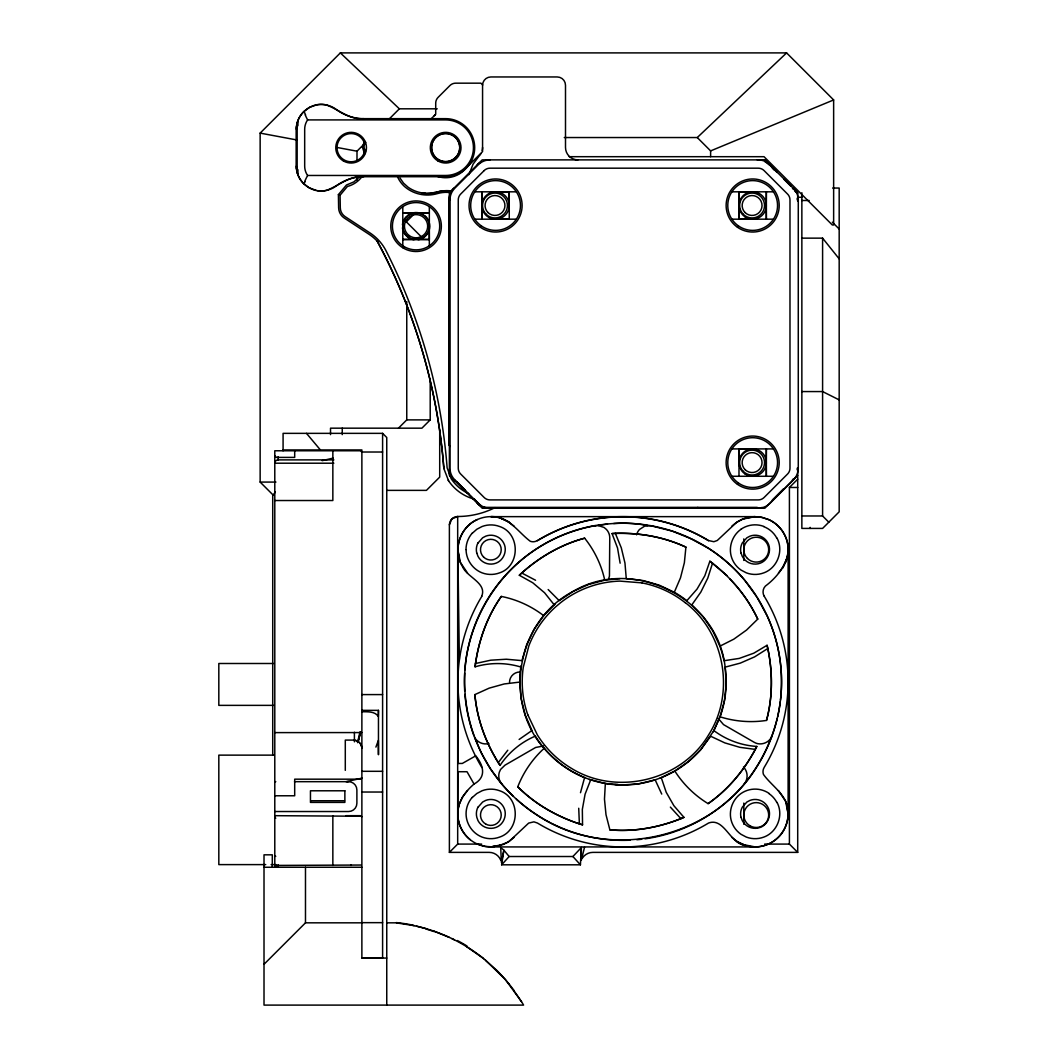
<?xml version="1.0" encoding="UTF-8"?>
<svg xmlns="http://www.w3.org/2000/svg" width="1058" height="1058" viewBox="0 0 1058 1058"><rect width="100%" height="100%" fill="white"/><g stroke="black" fill="none" stroke-linecap="round" stroke-linejoin="round"><path stroke-width="1.5" d="M481.972 207.024L481.893 219.178L481.893 191.815L481.972 203.969M509.176 203.969L509.255 191.815L497.101 191.895M751.14 219.099L738.987 219.178L739.066 207.024M766.27 203.969L766.349 191.815L766.349 219.178L766.27 207.024M766.27 461.063L766.349 448.909L766.349 476.272L766.27 464.118M361.876 710.354L378.46 710.354L378.328 716.517C375.035 711.148 367.338 711.849 361.876 711.743L361.876 449.941L283.081 449.941M363.74 176.712A45.6 45.6 0 0 0 336.259 185.93A24.876 24.876 0 0 1 324.608 190.731C310.258 193.125 295.936 180.627 296.372 166.08L296.372 129.301C295.936 114.753 310.258 102.242 324.608 104.649A24.876 24.876 0 0 1 336.259 109.45A45.626 45.626 0 0 0 363.74 118.655L445.656 118.655A29.029 29.029 0 0 1 474.685 147.684A29.029 29.029 0 0 1 445.656 176.712L363.74 176.712C349.378 175.377 338.692 186.023 326.221 190.453A17.827 12.603 0 0 1 317.4 190.652M580.419 864.809L581.345 847.577L572.907 856.517L509.149 856.517L501.637 864.809L580.419 864.809L572.907 856.517M454.49 479.724L454.834 480.887L454.464 479.935M589.491 779.429L605.348 783.489L604.475 799.121L605.996 814.686L609.884 829.856C635.17 832.117 660.655 827.224 683.944 817.345L673.853 805.667L666.209 792.27L661.263 777.656A103.327 103.327 0 0 0 700.951 749.421L713.912 730.615L720.498 715.618A103.486 103.486 0 0 0 725.14 667.135C717.747 597.836 632.393 555.728 572.828 591.581C516.754 620.676 502.246 702.776 544.923 749.342M481.747 596.183C487.103 582.998 466.988 577.258 462.597 566.771C452.44 550.517 459.727 527.149 477.303 519.544M764.207 596.209A165.061 165.061 0 0 1 764.193 767.394L763.426 769.06A8.385 8.385 0 0 0 763.479 774.469C772.023 786.53 787.879 795.219 788.051 811.922C788.779 825.333 780.87 838.439 768.65 844.033A32.943 32.943 0 0 1 745.255 845.448C729.941 843.808 724.28 817.318 708.582 823.018A165.061 165.061 0 0 1 537.398 823.018L533.92 821.854L528.669 823.098L509.202 841.375L503.489 844.429L490.859 846.929A33.115 33.115 0 0 1 457.744 813.827L457.836 771.718L467.028 771.718L474.024 784.044C465.229 791.609 457.611 801.779 457.836 813.906M731.739 526.315C738.034 520.324 746.406 516.82 755.095 516.648L742.465 519.147L736.738 522.216L717.284 540.479L713.859 541.709L708.582 540.559A165.074 165.074 0 0 0 537.371 540.572L535.705 541.339A8.385 8.385 0 0 1 530.296 541.286C518.05 532.174 508.395 515.682 490.859 516.648L755.095 516.648L762.448 517.468L769.43 519.914A33.076 33.076 0 0 1 784.851 535.335C794.77 554.67 780.659 574.692 765.41 586.066C762.805 588.684 762.263 593.009 764.207 596.183M620.133 563.2L617.528 547.978L612.04 533.563C637.3 532.24 662.943 536.366 685.915 547.145L684.367 562.724L680.479 577.866L674.316 592.242A103.208 103.208 0 0 1 686.563 600.481M520.814 667.016A79.813 79.813 0 0 0 475.095 666.818L475.465 663.538C478.983 639.601 487.341 616.285 501.307 596.421A101.925 101.925 0 0 1 543.706 615.677L555.159 603.973M500.685 860.048A12.445 12.445 0 0 0 489.193 852.378L449.386 852.378L449.386 524.794L451.819 518.923L457.678 516.489A82.934 82.934 0 0 0 495.065 507.602M501.637 864.809L503.859 850.156L500.712 847.577L501.399 862.389L503.859 850.156L509.149 856.517M475.095 666.818C478.203 641.717 486.68 617.184 501.307 596.421M713.317 731.726L720.062 716.808A102.652 102.652 0 0 0 766.508 720.419C772.816 696.957 772.71 672.2 767.83 648.488L767.063 645.287L753.799 653.183L739.278 658.407L724.016 660.734M357.525 742.557L359.984 731.871M584.532 847.26L581.371 860.048L581.345 847.577M766.508 720.405C773.107 695.9 772.763 669.939 767.063 645.287M357.895 742.557L360.685 731.871M358.146 741.565L360.633 732.057M580.485 792.707L584.585 777.604C564.522 769.206 547.052 754.883 535.52 736.394M720.062 716.808L724.465 700.608L726.172 683.891L725.14 667.135L740.269 663.128L754.619 656.873L767.83 648.488M676.644 831.006A158.594 158.594 0 0 0 744.316 783.925C760.014 764.775 771.375 742.253 777.286 718.21M686.84 600.706L697.024 589.108L704.813 575.79L709.878 561.216L712.537 563.173L707.789 578.078L700.832 592.096L691.826 604.885L703.385 617.065L712.801 630.965L719.863 646.2A103.631 103.631 0 0 1 723.937 660.377M468.959 174.61L473.111 164.069L478.917 156.24A12.445 12.445 0 0 0 480.901 153.661M785.618 562.314L786.623 559.51A33.208 33.208 0 0 0 785.221 536.115A33.155 33.155 0 0 0 768.65 519.544L761.046 517.19L753.084 516.714M661.263 777.656L655.166 779.852A103.01 103.01 0 0 1 590.695 779.825L585.087 794.201L582.336 809.396L582.548 824.83L579.374 823.891C556.429 816.247 534.912 803.987 517.772 786.795A102.216 102.216 0 0 1 544.103 748.376M783.356 566.771L786.623 559.51L782.55 568.027L783.356 566.771L778.45 573.026M361.796 778L360.209 779.177L294.693 779.177L294.693 795.775L274.789 795.775M713.912 730.615A79.866 79.866 0 0 0 756.801 746.432L755.346 749.408C743.84 770.687 728.023 789.744 708.106 803.63A102.771 102.771 0 0 1 674.832 771.031L660.073 778.119M772.036 735.786C769.629 742.822 760.583 746.128 754.209 742.306L723.54 724.611L718.223 718.435M305.22 114.952A177.294 125.452 -0.2 0 0 306.172 117.028L307.587 119.911A16.584 16.584 0 0 0 304.678 129.301L304.678 166.08A16.584 16.584 0 0 0 307.587 175.469L306.146 178.339A177.294 125.492 0.2 0 0 304.691 181.5M756.801 746.432C745.321 768.968 728.936 789.123 708.106 803.63M361.73 778.212L346.111 781.677M744.263 783.885C748.35 779.085 747.993 771.427 743.443 767.05M478.057 542.952L482.646 537.781L485.728 536.168A14.27 14.27 0 0 1 495.977 536.168A14.309 14.309 0 0 1 503.648 542.952C507.655 550.305 503.846 560.317 495.977 563.187A14.521 14.521 0 0 1 478.018 556.376L476.827 553.136M478.057 807.188L482.646 802.017L485.728 800.403A14.27 14.27 0 0 1 495.977 800.403A14.309 14.309 0 0 1 503.648 807.188C507.655 814.554 503.846 824.566 495.977 827.422A14.534 14.534 0 0 1 478.004 820.624L476.827 817.371A14.534 14.534 0 0 1 477.965 807.148M543.706 615.69L534.025 629.404L526.712 644.534L521.938 660.628L506.359 659.227L490.753 660.192L475.465 663.538M535.229 736.156A80.011 80.011 0 0 0 500.064 765.384L498.239 762.62L507.787 750.228M467.504 790.551L462.597 796.833L459.331 804.093A32.904 32.904 0 0 0 460.733 827.462M364.613 141.031L362.418 147.049L364.6 153.965M376.767 240.682L378.46 242.533L377.217 241.158A45.6 45.6 0 0 0 369.057 234.307L344.234 218.014A12.445 12.445 0 0 1 338.626 207.831L338.401 194.619L346.469 185.005L353.848 181.91L359.865 176.646M468.707 493.65A41.831 41.831 0 0 1 451.158 478.692L447.124 467.821A574.454 574.454 0 0 0 385.403 249.582A47.266 47.266 0 0 0 369.956 232.919L345.146 216.626A10.778 10.778 0 0 1 340.292 207.804L340.068 195.214L347.394 186.472A26.543 26.543 0 0 0 362.153 176.408M375.894 747.107L378.38 740.375L378.46 754.724L378.46 710.354M474.024 784.044C486.786 777.127 483.493 765.397 475.756 755.822L462.306 763.453L457.836 763.453L457.836 549.671C457.982 539.725 462.597 530.177 470.255 523.842A33.115 33.115 0 0 1 500.659 518.129L503.489 519.147M273.427 495.342L260.149 482.078L260.149 133.11L340.359 52.9L786.597 52.9L833.638 99.941L833.638 224.984L832.315 224.984L764.021 156.69L569.217 156.69M356.996 160.776L356.996 151.188L363.873 144.311M389.066 119.118L399.369 108.815L437.245 108.815M431.28 118.694L435.711 114.277L435.711 103.195A8.292 8.292 0 0 1 438.131 97.336L449.862 85.605A8.292 8.292 0 0 1 455.734 83.172L480.901 83.172L482.567 84.825L482.567 151.585L466.353 167.799A26.543 26.543 0 0 1 436.266 176.012M434.309 115.666L435.023 114.952M405.809 222.339L413.876 214.258M398.469 428.173L406.761 419.881L406.761 301.583M430.209 378.804L430.209 419.881L421.917 428.173L330.519 428.173L330.519 434.626M264.011 964.288L305.484 922.827L361.876 922.827M772.327 499.998L783.502 488.822M797.706 475.386L764.881 508.197L482.21 508.197L449.386 475.386L449.386 192.701L482.21 159.877L764.881 159.877L797.706 192.701L797.706 201.284M582.522 857.906A12.445 12.445 0 0 1 592.864 852.378L797.706 852.378L789.413 844.086L789.413 487.474L797.706 479.181M449.386 852.378L457.678 844.086L457.678 516.489A8.292 8.292 0 0 0 449.386 524.794M729.967 579.017C741.38 590.748 750.757 604.303 757.753 619.102L746.551 630.052L733.829 639.151L719.863 646.2M554.207 604.819L544.566 592.758L532.782 582.786L519.319 575.261L521.713 572.986C539.792 556.918 561.176 544.447 584.638 538.191A102.097 102.097 0 0 1 604.753 580.207L619.922 578.673M564.284 137.54L697.275 137.54L786.597 52.9M741.01 529.278C732.758 535.07 728.684 545.809 731.052 555.609A24.678 24.678 0 0 0 741.01 570.05L746.313 572.841A24.81 24.81 0 0 0 763.876 572.841C777.379 567.934 783.885 550.782 777.022 538.152M472.318 533.245L476.788 529.278L482.064 526.514A24.863 24.863 0 0 1 499.654 526.514C520.43 533.404 520.417 565.951 499.654 572.841A24.863 24.863 0 0 1 482.064 572.841C472.661 569.191 466.155 559.748 466.075 549.671M472.318 797.494L476.788 793.526L482.064 790.749A24.863 24.863 0 0 1 499.654 790.749C520.43 797.639 520.417 830.186 499.654 837.076A24.85 24.85 0 0 1 482.064 837.076C472.661 833.426 466.155 823.997 466.075 813.906A24.85 24.85 0 0 1 472.225 797.375M519.319 575.261C537.821 558.029 560.105 544.698 584.638 538.191M514.214 837.262L507.946 842.168L497.286 846.307M519.134 739.449L531.976 730.509L525.271 715.115L521.171 698.835L519.756 682.093A103.419 103.419 0 0 1 521.012 665.773M674.832 771.031L688.639 761.429L700.674 749.738L710.659 736.236L724.823 742.888L739.833 747.318L755.346 749.408M361.294 865.034L274.789 865.431M275.278 492.102L272.726 495.554L272.726 755.134M500.064 765.384C486.283 744.171 477.079 719.89 474.883 694.603L489.153 688.15L504.23 683.957L519.756 682.093M683.944 817.345L680.929 818.667C658.433 827.568 634.073 832.011 609.884 829.856M697.275 137.54L710.619 150.897L833.638 99.941M604.753 580.207L588.513 584.505L573.198 591.369L559.193 600.64L548.163 589.544M422.909 193.429C432.391 194.54 441.265 189.303 450.721 190.956L443.765 190.757L448.407 190.731M436.928 192.001L442.244 191.405M748.641 517.269L745.268 518.142L755.095 516.648M322.174 460.666L333.111 458.114M756.563 596.58L744.501 579.969A158.211 158.211 0 0 0 692.646 539.395L672.187 531.076L650.749 525.707L644.653 526.143L639.508 529.463A12.339 12.339 0 0 0 636.572 534.845M490.859 846.929L500.672 845.448L490.859 846.929L755.095 846.929C765.04 846.784 774.601 842.181 780.923 834.511A33.115 33.115 0 0 0 788.117 813.906L788.117 549.671M488.915 743.496C483.89 744.898 478.282 742.822 475.32 738.537M612.04 533.563L615.333 533.351C639.521 532.65 663.921 536.869 685.915 547.145M595.204 525.707L598.286 525.535A131.655 131.655 0 0 1 607.504 524.107M432.405 193.006L437.099 192.926M422.182 193.363L432.563 193.376M417.447 213.015L429.336 212.949L402.794 212.949L414.67 213.015M414.67 239.412L402.794 239.492L429.336 239.492L429.257 227.602M307.587 119.911L445.656 119.911A27.786 27.786 0 0 1 473.442 147.684A27.786 27.786 0 0 1 445.656 175.469L307.587 175.469M832.686 188.046L839.179 188.046L839.179 511.821L822.595 528.418L801.858 528.418L801.858 192.715M474.791 191.815L516.357 191.815M731.885 191.815L773.451 191.815M797.692 197.277L801.845 197.277M801.858 200.491L809.172 200.491M474.791 219.178L516.357 219.178M731.885 219.178L773.451 219.178M801.858 238.143L822.595 238.143L839.179 258.853M801.858 391.566L822.595 391.566L839.179 399.884M406.761 419.881L430.209 419.881M386.752 1005.1L386.752 437.496L382.599 433.357L283.081 433.357L283.081 450.801M731.885 448.909L773.451 448.909M382.599 452.017L361.876 452.017L360.209 450.774L274.789 450.774L274.789 866.264L278.109 866.264L278.109 864.743M333.852 459.886L278.109 459.886A3.319 3.319 0 0 0 274.789 463.206L333.839 463.206M731.885 476.272L773.451 476.272M260.149 482.078L275.94 482.078M789.413 487.474L797.706 487.474M387.36 490.37L426.427 490.37L439.705 477.105L439.705 429.998M274.789 500.527L332.847 500.527L332.847 450.774M482.554 507.377L757.25 507.377M801.858 515.973L822.595 515.973L828.811 522.189M273.559 663.498L218.821 663.498L218.821 705.369L273.559 705.369M361.876 694.59L382.599 694.59M274.789 732.612L361.823 732.572M353.584 740.084L345.292 740.084L345.292 770.356M273.559 755.134L218.821 755.134L218.821 864.611L265.717 864.611M361.876 771.308L382.599 771.308M274.789 781.677L275.768 781.677M294.508 781.677L348.598 781.677A8.292 8.292 0 0 1 356.89 789.969L356.89 803.234A8.292 8.292 0 0 1 348.598 811.526L274.789 811.526M361.876 792.032L382.599 792.032M311.277 800.747L344.458 800.747M274.789 815.678L361.466 816.247M274.789 818.165L275.768 818.165M457.678 844.086L481.628 844.086M764.643 844.086L789.413 844.086M274.789 856.306L275.768 856.306M271.113 864.611L276.019 864.611M264.011 867.256L361.876 867.256M361.876 922.655L382.599 922.655M386.752 922.827L396.128 922.827L414.181 925.657M361.876 957.9L382.599 957.9L382.599 433.357M386.752 958.072L361.876 958.072L361.876 712.166M434.679 192.582L437.933 192.582M347.09 781.664L348.598 781.677M346.111 815.678L360.381 815.678L361.796 816.855M738.987 219.178L738.987 191.815L751.14 191.895M497.101 219.099L509.255 219.178L509.255 191.815M417.447 239.412L429.336 239.492M738.987 476.272L738.987 448.909L751.14 448.989M363.74 118.655C349.378 120.004 338.692 109.358 326.221 104.914A17.88 12.603 0 0 0 316.316 104.954L309.544 107.347L303.765 111.606A24.876 24.876 0 0 0 296.385 129.301M614.843 784.481L617.898 784.56M439.176 191.432L442.389 191.524M543.614 745.956L535.626 747.477L504.957 765.185L500.579 769.457L499.31 772.261A12.471 12.471 0 0 0 499.998 781.307L501.677 783.885A158.594 158.594 0 0 0 512.839 795.841M492.843 846.889L484.908 846.4L477.303 844.033M450.219 446.423L448.976 445.18L448.976 199.922A16.584 16.584 0 0 1 450.232 193.574M605.348 783.489L622.078 784.996L638.82 783.793L655.166 779.852L661.726 794.069M425.461 193.31L423.16 193.085A33.578 33.578 0 0 1 408.163 187.279L403.521 183.127L399.964 178.008M755.095 846.929L742.465 844.429M642.074 582.879L619.856 581.106A100.563 100.563 0 0 0 560.714 602.597L555.86 606.657A100.999 100.999 0 0 0 528.868 645.803L523.26 667.386A100.484 100.484 0 0 0 527.757 714.705M260.149 133.11L297.272 140.04M337.634 147.578L356.996 151.188M598.286 525.535L604.092 527.479L606.446 529.463A12.339 12.339 0 0 1 609.765 537.887L609.448 576.041A12.18 12.18 0 0 1 608.562 578.647M412.646 925.34C438.488 930.604 463.047 942.083 483.612 958.614M316.302 190.466L309.055 187.755L303.765 183.761M416.455 926.16L426.109 928.673M355.078 740.216L358.556 741.737A8.292 8.292 0 0 1 361.876 748.376M355.62 740.335L358.556 741.737M338.401 194.619L340.068 195.214M433.754 931.106L449.319 937.388M584.585 777.604L590.695 779.825M582.548 824.83C558.36 817.424 535.692 804.781 517.772 786.795M674.316 592.242L659.108 585.114L642.96 580.538L626.27 578.633L624.961 563.041L621.297 547.832L615.333 533.351M736.738 841.375L745.268 845.448L737.995 842.168L731.739 837.262M509.202 522.216L500.672 518.142L507.946 521.409L514.214 526.315M451.885 938.591L454.411 939.848M521.713 572.986L535.573 580.26M466.578 946.619L482.739 957.913L496.784 970.358A332.371 221.32 -20.5 0 1 508.607 983.543M685.306 602.65C724.915 632.869 735.482 693.003 708.569 734.926C681.352 780.844 616.364 796.37 571.201 768.214A100.999 100.999 0 0 1 537.332 734.847L527.757 714.705M485.609 960.241L505.354 979.536L521.462 1001.542M709.878 561.216L726.833 575.459M712.537 563.173C731.488 578.197 747.503 597.096 757.753 619.102M340.359 52.9L399.369 108.815M832.329 222.18L839.179 229.017M764.537 159.877L777.114 172.467M783.978 179.331L790.842 186.195M793.13 188.483L797.706 193.059M772.327 168.09L774.562 170.325M794.571 190.744L796.886 193.045M404.751 220.262L422.116 237.614M456.54 481.416L465.52 490.409M474.5 499.389L481.403 506.213M274.789 455.747L276.455 457.4L294.693 457.4L294.693 450.774M670.375 807.109L680.929 818.667M306.489 433.357L320.402 449.941M467.504 573.026L460.336 562.314L457.836 549.671L459.357 659.359M778.45 790.551L785.618 801.276L788.117 813.906L788.051 811.922M508.686 983.504L514.043 990.447M501.677 783.885L490.555 768.981L481.258 752.873L474.513 737.214M360.209 743.404L361.73 746.869M443.686 466.512C438.925 406.748 424.655 347.751 401.604 292.392A571.056 571.056 0 0 0 377.217 241.158A571.148 571.148 0 0 1 443.844 468.549L448.605 480.861M521.356 1001.357L523.591 1005.1L264.011 1005.1L264.011 854.824L272.303 854.824L272.303 867.256M498.239 762.62C485.543 742.028 476.999 718.792 474.883 694.603M777.022 802.4C783.885 815.017 777.379 832.183 763.876 837.076A24.81 24.81 0 0 1 746.313 837.076L741.01 834.299A24.678 24.678 0 0 1 731.052 819.844C728.684 810.044 732.758 799.319 741.01 793.526A24.81 24.81 0 0 1 769.166 793.447M741.063 553.136L742.293 556.389A14.521 14.521 0 0 0 760.226 563.187C768.095 560.317 771.904 550.305 767.883 542.952A14.309 14.309 0 0 0 760.226 536.168A14.27 14.27 0 0 0 749.977 536.168L746.882 537.781L742.293 542.952A14.521 14.521 0 0 0 740.984 553.043M741.063 817.371L742.293 820.624A14.534 14.534 0 0 0 760.226 827.422C768.095 824.566 771.904 814.554 767.883 807.188A14.309 14.309 0 0 0 760.226 800.403A14.27 14.27 0 0 0 749.977 800.403L746.882 802.017L742.293 807.188A14.534 14.534 0 0 0 740.984 817.279M787.496 807.479L786.623 804.093L788.117 813.906M458.458 556.124L459.331 559.51L457.836 549.671L457.876 551.681M443.686 466.38L443.844 468.549M578.726 808.259L579.374 823.891M738.987 191.815L739.066 203.969M738.987 448.909L739.066 461.063M822.595 238.143L822.595 515.973M810.15 527.373L810.15 528.418M797.706 467.662L797.706 852.378M743.8 538.892L743.8 560.436M743.8 803.088L743.8 824.288M710.619 150.897L710.619 156.69M697.777 507.377L697.777 508.197M429.336 206.654L429.336 245.773M402.794 206.654L402.794 245.773M356.996 176.765L356.996 179.966M354.404 732.268L354.404 741.843M351.097 864.743L351.097 865.431M342.25 428.173L342.25 434.626M332.847 815.678L332.847 865.431M305.484 867.256L305.484 922.827M297.814 120.969L297.814 125.836M297.814 169.544L297.814 174.398M297.377 122.318L297.377 125.598M297.377 169.783L297.377 173.062M296.743 125.069L296.743 170.298M296.544 126.471L296.544 168.896M278.109 456.699L278.109 460.309M457.321 940.522A78.676 37.215 25.7 0 1 467.028 946.037M513.765 990.605A361.373 243.168 -24.5 0 1 521.184 1001.45M396.234 922.576A187.65 135.279 -29.6 0 1 412.765 925.128M426.348 929.122A68.598 23.342 24.8 0 1 433.886 931.543M474.685 499.257A45.15 45.15 0 0 1 448.182 480.213M365.486 151.373A26.543 26.543 0 0 0 364.693 149.509A6.639 6.639 0 0 1 365.764 142.235M450.496 192.596A31.515 31.515 0 0 0 437.39 193.601A35.245 35.245 0 0 1 407.211 188.641A28.196 28.196 0 0 1 397.213 175.998M429.416 223.212A13.688 13.688 0 0 1 428.516 231.9M427.829 233.21A13.688 13.688 0 0 1 422.526 238.275M421.19 238.91A13.688 13.688 0 0 1 418.346 239.703M413.916 239.73A13.688 13.688 0 0 1 411.059 238.949M409.711 238.341A13.688 13.688 0 0 1 403.667 232.019M403.111 230.644A13.688 13.688 0 0 1 402.463 227.761M402.45 224.799A13.688 13.688 0 0 1 406.087 216.85M407.158 215.832A13.688 13.688 0 0 1 412.342 213.055M413.784 212.724A13.688 13.688 0 0 1 423.689 214.853M424.866 215.739A13.688 13.688 0 0 1 429.006 221.783M303.765 183.761A24.876 24.876 0 0 1 296.385 166.08M305.577 114.872A208.571 147.062 0.7 0 1 304.109 111.54M364.56 151.942A14.098 14.098 0 0 1 342.858 159.11A14.098 14.098 0 0 1 342.858 136.257A14.098 14.098 0 0 1 364.56 143.438M304.109 183.841A208.571 147.062 -0.7 0 1 305.088 181.579M482.567 85.248A8.292 8.292 0 0 1 490.859 76.956L557.209 76.956A8.292 8.292 0 0 1 565.501 85.248L565.501 147.446A12.445 12.445 0 0 0 577.933 159.877M509.52 682.357A10.368 10.368 0 0 1 519.888 671.989M482.567 147.446A12.445 12.445 0 0 1 482.144 150.659M489.999 159.89A16.584 16.584 0 0 0 478.269 164.744L454.821 188.205A16.584 16.584 0 0 0 449.954 199.922L449.954 468.165A16.584 16.584 0 0 0 454.821 479.882L478.269 503.344A16.584 16.584 0 0 0 489.999 508.197M758.229 159.89A16.584 16.584 0 0 1 769.96 164.744M758.229 508.197A16.584 16.584 0 0 0 769.96 503.344L793.421 479.882A16.584 16.584 0 0 0 798.274 468.165L798.274 199.922A16.584 16.584 0 0 0 793.421 188.205M641.955 582.879A100.563 100.563 0 0 1 685.174 602.663M584.704 777.643A103.01 103.01 0 0 1 545.042 749.381M675.11 831.562A158.594 158.594 0 0 1 644.97 838.835M641.717 839.245A158.594 158.594 0 0 1 636.837 839.748M630.33 840.184A158.594 158.594 0 0 1 551.297 823.217M549.843 822.476A158.594 158.594 0 0 1 516.41 799.187M780.288 701.639A158.793 158.793 0 0 1 777.656 716.716M757.488 597.849A158.793 158.793 0 0 1 780.473 700.131M769.021 793.645A24.678 24.678 0 0 1 776.876 802.506M481.853 767.46A165.061 165.061 0 0 1 481.853 596.276M537.424 540.717A165.061 165.061 0 0 1 708.556 540.717M473.905 735.786A158.726 158.726 0 0 1 464.938 694.392M464.7 691.125A158.726 158.726 0 0 1 464.66 673.153M464.872 669.899A158.726 158.726 0 0 1 595.297 525.509M613.68 523.525A131.655 131.655 0 0 1 647.668 525.535M465.996 549.525A24.863 24.863 0 0 1 472.225 533.139M476.748 553.043A14.521 14.521 0 0 1 477.965 542.899M470.255 839.735A32.877 32.877 0 0 1 461.103 828.242M741.036 529.212A24.81 24.81 0 0 1 763.876 526.434M763.731 526.633A24.678 24.678 0 0 1 776.876 538.271M797.296 468.165A16.584 16.584 0 0 1 797.216 469.778M793.526 478.679A16.584 16.584 0 0 1 792.429 479.882M792.429 188.205A16.584 16.584 0 0 1 793.526 189.408M797.216 198.296A16.584 16.584 0 0 1 797.296 199.922M762.064 507.483A16.584 16.584 0 0 1 757.25 508.197M757.25 159.89A16.584 16.584 0 0 1 760.477 160.208M765.066 161.848A16.584 16.584 0 0 1 768.981 164.744M477.29 164.744A16.584 16.584 0 0 1 481.192 161.848M485.781 160.208A16.584 16.584 0 0 1 489.021 159.89M449.795 199.922A15.764 15.764 0 0 1 450.192 196.418M489.021 508.197A16.584 16.584 0 0 1 483.863 507.377M481.192 506.24A16.584 16.584 0 0 1 477.29 503.344M451.766 190.718A16.584 16.584 0 0 1 453.829 188.205M442.958 133.612A14.098 14.098 0 0 1 459.079 151.744A14.098 14.098 0 0 1 435.42 157.139A14.098 14.098 0 0 1 442.085 133.811M466.049 659.227C460.944 696.693 469.342 735.548 489.589 767.5A158.303 158.303 0 0 0 537.266 815.176C607.636 862.429 711.981 839.721 756.364 767.5A158.488 158.488 0 0 0 781.531 681.802A158.277 158.277 0 0 0 767.182 615.928L756.364 596.077A158.898 158.898 0 0 0 708.688 548.414L688.837 537.583A158.277 158.277 0 0 0 622.964 523.247A158.396 158.396 0 0 0 519.161 561.983C490.727 586.926 471.696 621.826 466.049 659.227M484.141 170.602L460.68 194.064A8.292 8.292 0 0 0 458.259 199.922L458.259 468.165A8.292 8.292 0 0 0 460.68 474.024L484.141 497.485A8.292 8.292 0 0 0 489.999 499.905L758.229 499.905A8.292 8.292 0 0 0 764.101 497.485L787.562 474.024A8.292 8.292 0 0 0 789.982 468.165L789.982 199.922A8.292 8.292 0 0 0 787.562 194.064L764.101 170.602A8.292 8.292 0 0 0 758.229 168.182L489.999 168.182A8.292 8.292 0 0 0 484.141 170.602M344.868 790.789L310.457 790.789L310.457 802.4L344.868 802.4L344.868 790.789M404.249 246.686A23.633 23.633 0 0 0 439.705 226.214A23.633 23.633 0 0 0 404.249 205.741A23.633 23.633 0 0 0 404.249 246.686M403.257 248.035A25.299 25.299 0 0 0 441.358 226.399A25.299 25.299 0 0 0 403.574 204.22A25.299 25.299 0 0 0 403.257 248.035M408.772 237.309A13.265 13.265 0 0 0 429.31 226.981A13.265 13.265 0 0 0 410.107 214.364A13.265 13.265 0 0 0 408.772 237.309M409.195 235.577A11.612 11.612 0 0 0 427.604 227.483A11.612 11.612 0 0 0 411.39 215.581A11.612 11.612 0 0 0 409.195 235.577M438.607 159.903A14.098 14.098 0 0 0 459.754 147.684A14.098 14.098 0 0 0 438.607 135.477A14.098 14.098 0 0 0 438.607 159.903M343.44 160.975A15.341 15.341 0 0 0 366.452 147.684A15.341 15.341 0 0 0 343.44 134.406A15.341 15.341 0 0 0 343.44 160.975M437.986 160.975A15.341 15.341 0 0 0 460.997 147.684A15.341 15.341 0 0 0 437.986 134.406A15.341 15.341 0 0 0 437.986 160.975M750.016 825.822A12.445 12.445 0 0 0 768.677 815.057A12.445 12.445 0 0 0 750.016 804.278A12.445 12.445 0 0 0 750.016 825.822M747.451 558.465A12.445 12.445 0 0 0 768.253 552.884A12.445 12.445 0 0 0 753.018 537.649A12.445 12.445 0 0 0 747.451 558.465M483.532 556.997A10.368 10.368 0 0 0 500.87 552.355A10.368 10.368 0 0 0 488.174 539.659A10.368 10.368 0 0 0 483.532 556.997M485.675 824.037A10.368 10.368 0 0 0 501.228 815.057A10.368 10.368 0 0 0 485.675 806.077A10.368 10.368 0 0 0 485.675 824.037M486.204 214.298A12.445 12.445 0 0 0 507.02 208.717A12.445 12.445 0 0 0 491.785 193.482A12.445 12.445 0 0 0 486.204 214.298M743.298 214.298A12.445 12.445 0 0 0 764.114 208.717A12.445 12.445 0 0 0 748.879 193.482A12.445 12.445 0 0 0 743.298 214.298M743.298 471.392A12.445 12.445 0 0 0 764.114 465.811A12.445 12.445 0 0 0 748.879 450.576A12.445 12.445 0 0 0 743.298 471.392M481.39 225.936A24.876 24.876 0 0 0 520.364 207.566A24.876 24.876 0 0 0 484.961 182.994A24.876 24.876 0 0 0 481.39 225.936M480.372 227.258A26.543 26.543 0 0 0 522.017 207.778A26.543 26.543 0 0 0 484.326 181.46A26.543 26.543 0 0 0 480.372 227.258M488.73 217.353A13.688 13.688 0 0 0 509.255 205.503A13.688 13.688 0 0 0 488.73 193.64A13.688 13.688 0 0 0 488.73 217.353M745.136 474.01A13.688 13.688 0 0 0 766.323 463.404A13.688 13.688 0 0 0 746.538 450.351A13.688 13.688 0 0 0 745.136 474.01M745.136 216.916A13.688 13.688 0 0 0 766.323 206.31A13.688 13.688 0 0 0 746.538 193.257A13.688 13.688 0 0 0 745.136 216.916M738.471 483.03A24.876 24.876 0 0 0 777.458 464.66A24.876 24.876 0 0 0 742.055 440.088A24.876 24.876 0 0 0 738.471 483.03M737.466 484.352A26.543 26.543 0 0 0 779.111 464.872A26.543 26.543 0 0 0 741.42 438.554A26.543 26.543 0 0 0 737.466 484.352M737.466 227.258A26.543 26.543 0 0 0 779.111 207.778A26.543 26.543 0 0 0 741.42 181.46A26.543 26.543 0 0 0 737.466 227.258M738.471 225.936A24.876 24.876 0 0 0 777.458 207.566A24.876 24.876 0 0 0 742.055 182.994A24.876 24.876 0 0 0 738.471 225.936M487.963 212.539A9.958 9.958 0 0 0 504.613 208.069A9.958 9.958 0 0 0 492.433 195.889A9.958 9.958 0 0 0 487.963 212.539M745.057 469.633A9.958 9.958 0 0 0 761.707 465.163A9.958 9.958 0 0 0 749.514 452.983A9.958 9.958 0 0 0 745.057 469.633M745.057 212.539A9.958 9.958 0 0 0 761.707 208.069A9.958 9.958 0 0 0 749.514 195.889A9.958 9.958 0 0 0 745.057 212.539"/></g></svg>
